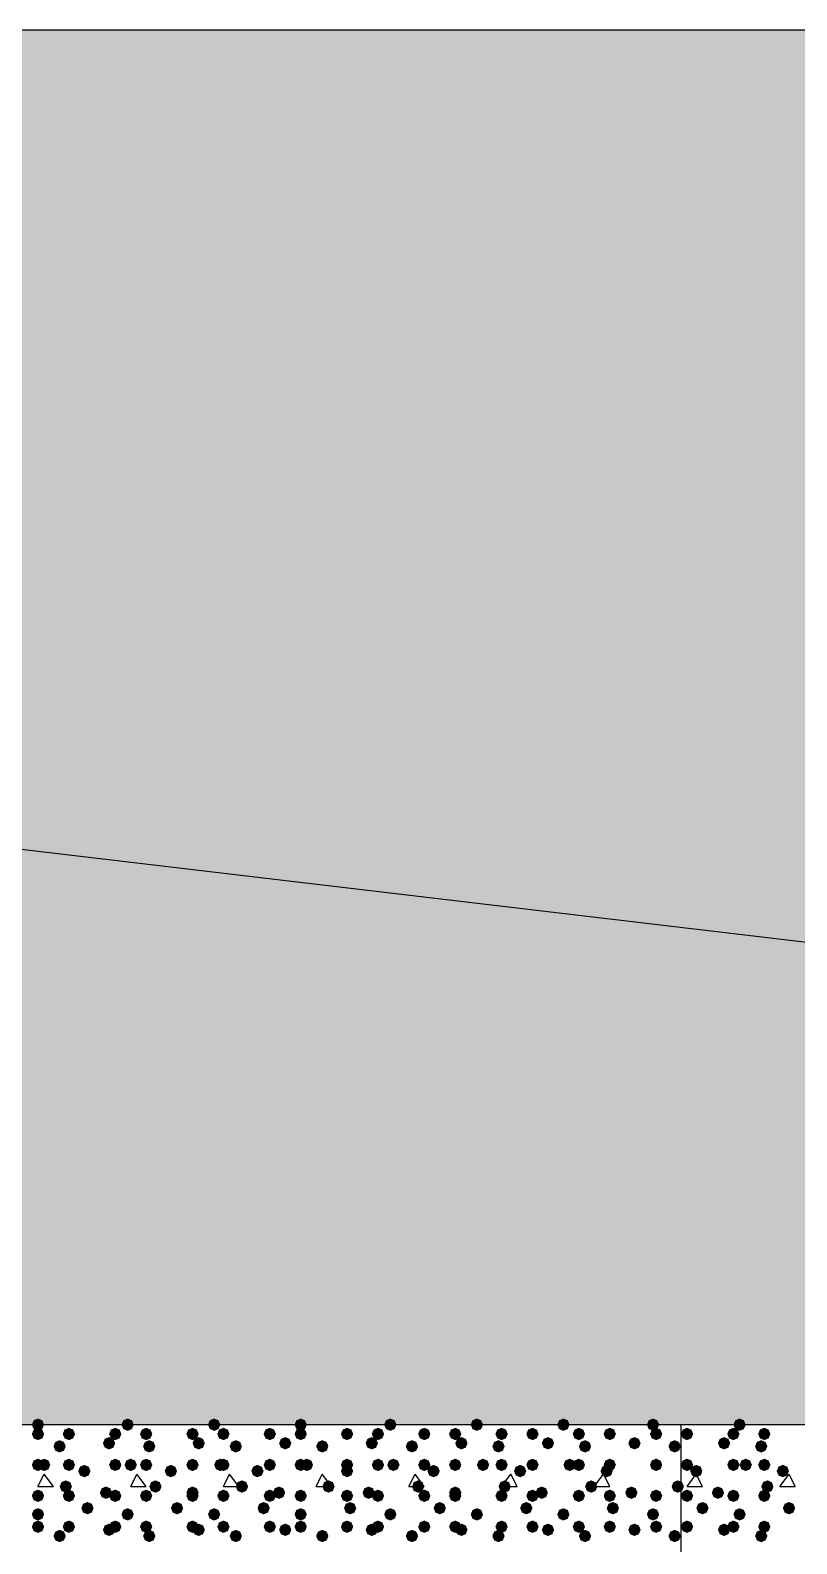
# Model space of a CAD drawing. Header units: millimetres. Extents: x 0 to 420, y 0 to 297.
# Drawn here: x 312.06 to 322.56, y 199.62 to 220.34 of the extents above; entities that cross this region are included whole.
import ezdxf

# ---------------------------------------------------------------- set-up
doc = ezdxf.new("R2010")
doc.units = ezdxf.units.MM
doc.layers.get('0').update_dxf_attribs({"linetype": 'CONTINUOUS'})

msp = doc.modelspace()

# ---------------------------------------------------------------- hatches: boundary and pattern name
at = {"true_color": 0x000008}
h = msp.add_hatch(color=0, dxfattribs=at)
h.paths.add_polyline_path([(378.544667, 220.345), (217.17, 220.345), (378.544667, 201.252667)], flags=0)
h.paths.add_polyline_path([(217.17, 220.345), (378.544667, 201.252667), (217.17, 201.252667)], flags=0)
for points in [[(312.250667, 201.252667), (312.225796, 201.192871), (312.166, 201.168), (312.106204, 201.192871), (312.081333, 201.252667), (312.106204, 201.312462), (312.166, 201.337333), (312.225796, 201.312463)], [(313.478333, 201.252667), (313.453463, 201.192871), (313.393667, 201.168), (313.333871, 201.192871), (313.309, 201.252667), (313.333871, 201.312462), (313.393667, 201.337333), (313.453462, 201.312463)], [(314.663667, 201.252667), (314.638796, 201.192871), (314.579, 201.168), (314.519204, 201.192871), (314.494333, 201.252667), (314.519204, 201.312462), (314.579, 201.337333), (314.638796, 201.312463)], [(315.849, 201.252667), (315.824129, 201.192871), (315.764333, 201.168), (315.704538, 201.192871), (315.679667, 201.252667), (315.704537, 201.312462), (315.764333, 201.337333), (315.824129, 201.312463)], [(317.076667, 201.252667), (317.051796, 201.192871), (316.992, 201.168), (316.932204, 201.192871), (316.907333, 201.252667), (316.932204, 201.312462), (316.992, 201.337333), (317.051796, 201.312463)], [(318.262, 201.252667), (318.237129, 201.192871), (318.177333, 201.168), (318.117538, 201.192871), (318.092667, 201.252667), (318.117537, 201.312462), (318.177333, 201.337333), (318.237129, 201.312463)], [(319.447333, 201.252667), (319.422462, 201.192871), (319.362667, 201.168), (319.302871, 201.192871), (319.278, 201.252667), (319.302871, 201.312462), (319.362667, 201.337333), (319.422462, 201.312463)], [(320.675, 201.252667), (320.650129, 201.192871), (320.590333, 201.168), (320.530538, 201.192871), (320.505667, 201.252667), (320.530537, 201.312462), (320.590333, 201.337333), (320.650129, 201.312463)], [(312.250667, 201.125667), (312.225796, 201.065871), (312.166, 201.041), (312.106204, 201.065871), (312.081333, 201.125667), (312.106204, 201.185462), (312.166, 201.210333), (312.225796, 201.185463)], [(312.547, 200.956333), (312.522129, 200.896537), (312.462333, 200.871667), (312.402537, 200.896537), (312.377667, 200.956333), (312.402537, 201.016129), (312.462333, 201.041), (312.522129, 201.016129)], [(312.674, 201.125667), (312.649129, 201.065871), (312.589333, 201.041), (312.529537, 201.065871), (312.504667, 201.125667), (312.529537, 201.185462), (312.589333, 201.210333), (312.649129, 201.185463)], [(313.224333, 200.998667), (313.199462, 200.938871), (313.139667, 200.914), (313.079871, 200.938871), (313.055, 200.998667), (313.079871, 201.058462), (313.139667, 201.083333), (313.199462, 201.058463)], [(313.309, 201.125667), (313.284129, 201.065871), (313.224333, 201.041), (313.164537, 201.065871), (313.139667, 201.125667), (313.164537, 201.185462), (313.224333, 201.210333), (313.284129, 201.185463)], [(313.732333, 201.125667), (313.707462, 201.065871), (313.647667, 201.041), (313.587871, 201.065871), (313.563, 201.125667), (313.587871, 201.185462), (313.647667, 201.210333), (313.707462, 201.185463)], [(313.774667, 200.956333), (313.749796, 200.896537), (313.69, 200.871667), (313.630204, 200.896537), (313.605333, 200.956333), (313.630204, 201.016129), (313.69, 201.041), (313.749796, 201.016129)], [(314.367333, 201.125667), (314.342462, 201.065871), (314.282667, 201.041), (314.222871, 201.065871), (314.198, 201.125667), (314.222871, 201.185462), (314.282667, 201.210333), (314.342462, 201.185463)], [(314.452, 200.998667), (314.427129, 200.938871), (314.367333, 200.914), (314.307538, 200.938871), (314.282667, 200.998667), (314.307537, 201.058462), (314.367333, 201.083333), (314.427129, 201.058463)], [(314.790667, 201.125667), (314.765796, 201.065871), (314.706, 201.041), (314.646204, 201.065871), (314.621333, 201.125667), (314.646204, 201.185462), (314.706, 201.210333), (314.765796, 201.185463)], [(314.96, 200.956333), (314.935129, 200.896537), (314.875333, 200.871667), (314.815538, 200.896537), (314.790667, 200.956333), (314.815537, 201.016129), (314.875333, 201.041), (314.935129, 201.016129)], [(315.425667, 201.125667), (315.400796, 201.065871), (315.341, 201.041), (315.281204, 201.065871), (315.256333, 201.125667), (315.281204, 201.185462), (315.341, 201.210333), (315.400796, 201.185463)], [(315.637333, 200.998667), (315.612462, 200.938871), (315.552667, 200.914), (315.492871, 200.938871), (315.468, 200.998667), (315.492871, 201.058462), (315.552667, 201.083333), (315.612462, 201.058463)], [(315.849, 201.125667), (315.824129, 201.065871), (315.764333, 201.041), (315.704538, 201.065871), (315.679667, 201.125667), (315.704537, 201.185462), (315.764333, 201.210333), (315.824129, 201.185463)], [(316.145333, 200.956333), (316.120463, 200.896537), (316.060667, 200.871667), (316.000871, 200.896537), (315.976, 200.956333), (316.000871, 201.016129), (316.060667, 201.041), (316.120462, 201.016129)], [(316.484, 201.125667), (316.459129, 201.065871), (316.399333, 201.041), (316.339538, 201.065871), (316.314667, 201.125667), (316.339537, 201.185462), (316.399333, 201.210333), (316.459129, 201.185463)], [(316.822667, 200.998667), (316.797796, 200.938871), (316.738, 200.914), (316.678204, 200.938871), (316.653333, 200.998667), (316.678204, 201.058462), (316.738, 201.083333), (316.797796, 201.058463)], [(316.907333, 201.125667), (316.882462, 201.065871), (316.822667, 201.041), (316.762871, 201.065871), (316.738, 201.125667), (316.762871, 201.185462), (316.822667, 201.210333), (316.882462, 201.185463)], [(317.373, 200.956333), (317.348129, 200.896537), (317.288333, 200.871667), (317.228538, 200.896537), (317.203667, 200.956333), (317.228537, 201.016129), (317.288333, 201.041), (317.348129, 201.016129)], [(317.542333, 201.125667), (317.517462, 201.065871), (317.457667, 201.041), (317.397871, 201.065871), (317.373, 201.125667), (317.397871, 201.185462), (317.457667, 201.210333), (317.517462, 201.185463)], [(317.965667, 201.125667), (317.940796, 201.065871), (317.881, 201.041), (317.821204, 201.065871), (317.796333, 201.125667), (317.821204, 201.185462), (317.881, 201.210333), (317.940796, 201.185463)], [(318.050333, 200.998667), (318.025463, 200.938871), (317.965667, 200.914), (317.905871, 200.938871), (317.881, 200.998667), (317.905871, 201.058462), (317.965667, 201.083333), (318.025462, 201.058463)], [(318.558333, 200.956333), (318.533462, 200.896537), (318.473667, 200.871667), (318.413871, 200.896537), (318.389, 200.956333), (318.413871, 201.016129), (318.473667, 201.041), (318.533462, 201.016129)], [(318.600667, 201.125667), (318.575796, 201.065871), (318.516, 201.041), (318.456204, 201.065871), (318.431333, 201.125667), (318.456204, 201.185462), (318.516, 201.210333), (318.575796, 201.185463)], [(319.024, 201.125667), (318.999129, 201.065871), (318.939333, 201.041), (318.879537, 201.065871), (318.854667, 201.125667), (318.879537, 201.185462), (318.939333, 201.210333), (318.999129, 201.185463)], [(319.235667, 200.998667), (319.210796, 200.938871), (319.151, 200.914), (319.091204, 200.938871), (319.066333, 200.998667), (319.091204, 201.058462), (319.151, 201.083333), (319.210796, 201.058463)], [(319.659, 201.125667), (319.634129, 201.065871), (319.574333, 201.041), (319.514537, 201.065871), (319.489667, 201.125667), (319.514537, 201.185462), (319.574333, 201.210333), (319.634129, 201.185463)], [(319.743667, 200.956333), (319.718796, 200.896537), (319.659, 200.871667), (319.599204, 200.896537), (319.574333, 200.956333), (319.599204, 201.016129), (319.659, 201.041), (319.718796, 201.016129)], [(320.082333, 201.125667), (320.057462, 201.065871), (319.997667, 201.041), (319.937871, 201.065871), (319.913, 201.125667), (319.937871, 201.185462), (319.997667, 201.210333), (320.057462, 201.185463)], [(320.421, 200.998667), (320.396129, 200.938871), (320.336333, 200.914), (320.276538, 200.938871), (320.251667, 200.998667), (320.276537, 201.058462), (320.336333, 201.083333), (320.396129, 201.058463)], [(320.717333, 201.125667), (320.692462, 201.065871), (320.632667, 201.041), (320.572871, 201.065871), (320.548, 201.125667), (320.572871, 201.185462), (320.632667, 201.210333), (320.692462, 201.185463)], [(320.971333, 200.956333), (320.946462, 200.896537), (320.886667, 200.871667), (320.826871, 200.896537), (320.802, 200.956333), (320.826871, 201.016129), (320.886667, 201.041), (320.946462, 201.016129)], [(312.250667, 200.702333), (312.225796, 200.642537), (312.166, 200.617667), (312.106204, 200.642537), (312.081333, 200.702333), (312.106204, 200.762129), (312.166, 200.787), (312.225796, 200.762129)], [(312.335333, 200.702333), (312.310462, 200.642537), (312.250667, 200.617667), (312.190871, 200.642537), (312.166, 200.702333), (312.190871, 200.762129), (312.250667, 200.787), (312.310462, 200.762129)], [(312.674, 200.702333), (312.649129, 200.642537), (312.589333, 200.617667), (312.529537, 200.642537), (312.504667, 200.702333), (312.529537, 200.762129), (312.589333, 200.787), (312.649129, 200.762129)], [(312.885667, 200.617667), (312.860796, 200.557871), (312.801, 200.533), (312.741204, 200.557871), (312.716333, 200.617667), (312.741204, 200.677462), (312.801, 200.702333), (312.860796, 200.677463)], [(313.309, 200.702333), (313.284129, 200.642537), (313.224333, 200.617667), (313.164537, 200.642537), (313.139667, 200.702333), (313.164537, 200.762129), (313.224333, 200.787), (313.284129, 200.762129)], [(313.520667, 200.702333), (313.495796, 200.642537), (313.436, 200.617667), (313.376204, 200.642537), (313.351333, 200.702333), (313.376204, 200.762129), (313.436, 200.787), (313.495796, 200.762129)], [(313.732333, 200.702333), (313.707462, 200.642537), (313.647667, 200.617667), (313.587871, 200.642537), (313.563, 200.702333), (313.587871, 200.762129), (313.647667, 200.787), (313.707462, 200.762129)], [(314.071, 200.617667), (314.046129, 200.557871), (313.986333, 200.533), (313.926537, 200.557871), (313.901667, 200.617667), (313.926537, 200.677462), (313.986333, 200.702333), (314.046129, 200.677463)], [(314.367333, 200.702333), (314.342462, 200.642537), (314.282667, 200.617667), (314.222871, 200.642537), (314.198, 200.702333), (314.222871, 200.762129), (314.282667, 200.787), (314.342462, 200.762129)], [(314.748333, 200.702333), (314.723462, 200.642537), (314.663667, 200.617667), (314.603871, 200.642537), (314.579, 200.702333), (314.603871, 200.762129), (314.663667, 200.787), (314.723462, 200.762129)], [(314.790667, 200.702333), (314.765796, 200.642537), (314.706, 200.617667), (314.646204, 200.642537), (314.621333, 200.702333), (314.646204, 200.762129), (314.706, 200.787), (314.765796, 200.762129)], [(315.256333, 200.617667), (315.231462, 200.557871), (315.171667, 200.533), (315.111871, 200.557871), (315.087, 200.617667), (315.111871, 200.677462), (315.171667, 200.702333), (315.231462, 200.677463)], [(315.425667, 200.702333), (315.400796, 200.642537), (315.341, 200.617667), (315.281204, 200.642537), (315.256333, 200.702333), (315.281204, 200.762129), (315.341, 200.787), (315.400796, 200.762129)], [(315.849, 200.702333), (315.824129, 200.642537), (315.764333, 200.617667), (315.704538, 200.642537), (315.679667, 200.702333), (315.704537, 200.762129), (315.764333, 200.787), (315.824129, 200.762129)], [(315.933667, 200.702333), (315.908796, 200.642537), (315.849, 200.617667), (315.789204, 200.642537), (315.764333, 200.702333), (315.789204, 200.762129), (315.849, 200.787), (315.908796, 200.762129)], [(316.484, 200.702333), (316.459129, 200.642537), (316.399333, 200.617667), (316.339538, 200.642537), (316.314667, 200.702333), (316.339537, 200.762129), (316.399333, 200.787), (316.459129, 200.762129)], [(316.484, 200.617667), (316.459129, 200.557871), (316.399333, 200.533), (316.339538, 200.557871), (316.314667, 200.617667), (316.339537, 200.677462), (316.399333, 200.702333), (316.459129, 200.677463)], [(316.907333, 200.702333), (316.882462, 200.642537), (316.822667, 200.617667), (316.762871, 200.642537), (316.738, 200.702333), (316.762871, 200.762129), (316.822667, 200.787), (316.882462, 200.762129)], [(317.119, 200.702333), (317.094129, 200.642537), (317.034333, 200.617667), (316.974538, 200.642537), (316.949667, 200.702333), (316.974537, 200.762129), (317.034333, 200.787), (317.094129, 200.762129)], [(317.542333, 200.702333), (317.517462, 200.642537), (317.457667, 200.617667), (317.397871, 200.642537), (317.373, 200.702333), (317.397871, 200.762129), (317.457667, 200.787), (317.517462, 200.762129)], [(317.669333, 200.617667), (317.644462, 200.557871), (317.584667, 200.533), (317.524871, 200.557871), (317.5, 200.617667), (317.524871, 200.677462), (317.584667, 200.702333), (317.644462, 200.677463)], [(317.965667, 200.702333), (317.940796, 200.642537), (317.881, 200.617667), (317.821204, 200.642537), (317.796333, 200.702333), (317.821204, 200.762129), (317.881, 200.787), (317.940796, 200.762129)], [(318.346667, 200.702333), (318.321796, 200.642537), (318.262, 200.617667), (318.202204, 200.642537), (318.177333, 200.702333), (318.202204, 200.762129), (318.262, 200.787), (318.321796, 200.762129)], [(318.600667, 200.702333), (318.575796, 200.642537), (318.516, 200.617667), (318.456204, 200.642537), (318.431333, 200.702333), (318.456204, 200.762129), (318.516, 200.787), (318.575796, 200.762129)], [(318.854667, 200.617667), (318.829796, 200.557871), (318.77, 200.533), (318.710204, 200.557871), (318.685333, 200.617667), (318.710204, 200.677462), (318.77, 200.702333), (318.829796, 200.677463)], [(319.024, 200.702333), (318.999129, 200.642537), (318.939333, 200.617667), (318.879537, 200.642537), (318.854667, 200.702333), (318.879537, 200.762129), (318.939333, 200.787), (318.999129, 200.762129)], [(319.532, 200.702333), (319.507129, 200.642537), (319.447333, 200.617667), (319.387538, 200.642537), (319.362667, 200.702333), (319.387537, 200.762129), (319.447333, 200.787), (319.507129, 200.762129)], [(319.659, 200.702333), (319.634129, 200.642537), (319.574333, 200.617667), (319.514537, 200.642537), (319.489667, 200.702333), (319.514537, 200.762129), (319.574333, 200.787), (319.634129, 200.762129)], [(320.04, 200.617667), (320.015129, 200.557871), (319.955333, 200.533), (319.895538, 200.557871), (319.870667, 200.617667), (319.895537, 200.677462), (319.955333, 200.702333), (320.015129, 200.677463)], [(320.082333, 200.702333), (320.057462, 200.642537), (319.997667, 200.617667), (319.937871, 200.642537), (319.913, 200.702333), (319.937871, 200.762129), (319.997667, 200.787), (320.057462, 200.762129)], [(320.717333, 200.702333), (320.692462, 200.642537), (320.632667, 200.617667), (320.572871, 200.642537), (320.548, 200.702333), (320.572871, 200.762129), (320.632667, 200.787), (320.692462, 200.762129)], [(320.717333, 200.702333), (320.692462, 200.642537), (320.632667, 200.617667), (320.572871, 200.642537), (320.548, 200.702333), (320.572871, 200.762129), (320.632667, 200.787), (320.692462, 200.762129)], [(312.631667, 200.406), (312.606796, 200.346204), (312.547, 200.321333), (312.487204, 200.346204), (312.462333, 200.406), (312.487204, 200.465796), (312.547, 200.490667), (312.606796, 200.465796)], [(313.182, 200.321333), (313.157129, 200.261537), (313.097333, 200.236667), (313.037537, 200.261537), (313.012667, 200.321333), (313.037537, 200.381129), (313.097333, 200.406), (313.157129, 200.381129)], [(313.859333, 200.406), (313.834462, 200.346204), (313.774667, 200.321333), (313.714871, 200.346204), (313.69, 200.406), (313.714871, 200.465796), (313.774667, 200.490667), (313.834462, 200.465796)], [(314.367333, 200.321333), (314.342462, 200.261537), (314.282667, 200.236667), (314.222871, 200.261537), (314.198, 200.321333), (314.222871, 200.381129), (314.282667, 200.406), (314.342462, 200.381129)], [(315.044667, 200.406), (315.019796, 200.346204), (314.96, 200.321333), (314.900204, 200.346204), (314.875333, 200.406), (314.900204, 200.465796), (314.96, 200.490667), (315.019796, 200.465796)], [(315.552667, 200.321333), (315.527796, 200.261537), (315.468, 200.236667), (315.408204, 200.261537), (315.383333, 200.321333), (315.408204, 200.381129), (315.468, 200.406), (315.527796, 200.381129)], [(316.23, 200.406), (316.205129, 200.346204), (316.145333, 200.321333), (316.085537, 200.346204), (316.060667, 200.406), (316.085537, 200.465796), (316.145333, 200.490667), (316.205129, 200.465796)], [(316.780333, 200.321333), (316.755463, 200.261537), (316.695667, 200.236667), (316.635871, 200.261537), (316.611, 200.321333), (316.635871, 200.381129), (316.695667, 200.406), (316.755462, 200.381129)], [(317.457667, 200.406), (317.432796, 200.346204), (317.373, 200.321333), (317.313204, 200.346204), (317.288333, 200.406), (317.313204, 200.465796), (317.373, 200.490667), (317.432796, 200.465796)], [(317.965667, 200.321333), (317.940796, 200.261537), (317.881, 200.236667), (317.821204, 200.261537), (317.796333, 200.321333), (317.821204, 200.381129), (317.881, 200.406), (317.940796, 200.381129)], [(318.643, 200.406), (318.618129, 200.346204), (318.558333, 200.321333), (318.498538, 200.346204), (318.473667, 200.406), (318.498537, 200.465796), (318.558333, 200.490667), (318.618129, 200.465796)], [(319.151, 200.321333), (319.126129, 200.261537), (319.066333, 200.236667), (319.006537, 200.261537), (318.981667, 200.321333), (319.006537, 200.381129), (319.066333, 200.406), (319.126129, 200.381129)], [(319.828333, 200.406), (319.803463, 200.346204), (319.743667, 200.321333), (319.683871, 200.346204), (319.659, 200.406), (319.683871, 200.465796), (319.743667, 200.490667), (319.803462, 200.465796)], [(320.378667, 200.321333), (320.353796, 200.261537), (320.294, 200.236667), (320.234204, 200.261537), (320.209333, 200.321333), (320.234204, 200.381129), (320.294, 200.406), (320.353796, 200.381129)], [(321.013667, 200.406), (320.988796, 200.346204), (320.929, 200.321333), (320.869204, 200.346204), (320.844333, 200.406), (320.869204, 200.465796), (320.929, 200.490667), (320.988796, 200.465796)], [(312.250667, 200.279), (312.225796, 200.219204), (312.166, 200.194333), (312.106204, 200.219204), (312.081333, 200.279), (312.106204, 200.338796), (312.166, 200.363667), (312.225796, 200.338796)], [(312.674, 200.279), (312.649129, 200.219204), (312.589333, 200.194333), (312.529537, 200.219204), (312.504667, 200.279), (312.529537, 200.338796), (312.589333, 200.363667), (312.649129, 200.338796)], [(312.928, 200.109667), (312.903129, 200.049871), (312.843333, 200.025), (312.783537, 200.049871), (312.758667, 200.109667), (312.783537, 200.169462), (312.843333, 200.194333), (312.903129, 200.169463)], [(313.309, 200.279), (313.284129, 200.219204), (313.224333, 200.194333), (313.164537, 200.219204), (313.139667, 200.279), (313.164537, 200.338796), (313.224333, 200.363667), (313.284129, 200.338796)], [(313.732333, 200.279), (313.707462, 200.219204), (313.647667, 200.194333), (313.587871, 200.219204), (313.563, 200.279), (313.587871, 200.338796), (313.647667, 200.363667), (313.707462, 200.338796)], [(314.155667, 200.109667), (314.130796, 200.049871), (314.071, 200.025), (314.011204, 200.049871), (313.986333, 200.109667), (314.011204, 200.169462), (314.071, 200.194333), (314.130796, 200.169463)], [(314.367333, 200.279), (314.342462, 200.219204), (314.282667, 200.194333), (314.222871, 200.219204), (314.198, 200.279), (314.222871, 200.338796), (314.282667, 200.363667), (314.342462, 200.338796)], [(314.790667, 200.279), (314.765796, 200.219204), (314.706, 200.194333), (314.646204, 200.219204), (314.621333, 200.279), (314.646204, 200.338796), (314.706, 200.363667), (314.765796, 200.338796)], [(315.341, 200.109667), (315.316129, 200.049871), (315.256333, 200.025), (315.196537, 200.049871), (315.171667, 200.109667), (315.196537, 200.169462), (315.256333, 200.194333), (315.316129, 200.169463)], [(315.425667, 200.279), (315.400796, 200.219204), (315.341, 200.194333), (315.281204, 200.219204), (315.256333, 200.279), (315.281204, 200.338796), (315.341, 200.363667), (315.400796, 200.338796)], [(315.849, 200.279), (315.824129, 200.219204), (315.764333, 200.194333), (315.704538, 200.219204), (315.679667, 200.279), (315.704537, 200.338796), (315.764333, 200.363667), (315.824129, 200.338796)], [(316.484, 200.279), (316.459129, 200.219204), (316.399333, 200.194333), (316.339538, 200.219204), (316.314667, 200.279), (316.339537, 200.338796), (316.399333, 200.363667), (316.459129, 200.338796)], [(316.526333, 200.109667), (316.501463, 200.049871), (316.441667, 200.025), (316.381871, 200.049871), (316.357, 200.109667), (316.381871, 200.169462), (316.441667, 200.194333), (316.501462, 200.169463)], [(316.907333, 200.279), (316.882462, 200.219204), (316.822667, 200.194333), (316.762871, 200.219204), (316.738, 200.279), (316.762871, 200.338796), (316.822667, 200.363667), (316.882462, 200.338796)], [(317.542333, 200.279), (317.517462, 200.219204), (317.457667, 200.194333), (317.397871, 200.219204), (317.373, 200.279), (317.397871, 200.338796), (317.457667, 200.363667), (317.517462, 200.338796)], [(317.754, 200.109667), (317.729129, 200.049871), (317.669333, 200.025), (317.609537, 200.049871), (317.584667, 200.109667), (317.609537, 200.169462), (317.669333, 200.194333), (317.729129, 200.169463)], [(317.965667, 200.279), (317.940796, 200.219204), (317.881, 200.194333), (317.821204, 200.219204), (317.796333, 200.279), (317.821204, 200.338796), (317.881, 200.363667), (317.940796, 200.338796)], [(318.600667, 200.279), (318.575796, 200.219204), (318.516, 200.194333), (318.456204, 200.219204), (318.431333, 200.279), (318.456204, 200.338796), (318.516, 200.363667), (318.575796, 200.338796)], [(318.939333, 200.109667), (318.914462, 200.049871), (318.854667, 200.025), (318.794871, 200.049871), (318.77, 200.109667), (318.794871, 200.169462), (318.854667, 200.194333), (318.914462, 200.169463)], [(319.024, 200.279), (318.999129, 200.219204), (318.939333, 200.194333), (318.879537, 200.219204), (318.854667, 200.279), (318.879537, 200.338796), (318.939333, 200.363667), (318.999129, 200.338796)], [(319.659, 200.279), (319.634129, 200.219204), (319.574333, 200.194333), (319.514537, 200.219204), (319.489667, 200.279), (319.514537, 200.338796), (319.574333, 200.363667), (319.634129, 200.338796)], [(320.082333, 200.279), (320.057462, 200.219204), (319.997667, 200.194333), (319.937871, 200.219204), (319.913, 200.279), (319.937871, 200.338796), (319.997667, 200.363667), (320.057462, 200.338796)], [(320.124667, 200.109667), (320.099796, 200.049871), (320.04, 200.025), (319.980204, 200.049871), (319.955333, 200.109667), (319.980204, 200.169462), (320.04, 200.194333), (320.099796, 200.169463)], [(320.717333, 200.279), (320.692462, 200.219204), (320.632667, 200.194333), (320.572871, 200.219204), (320.548, 200.279), (320.572871, 200.338796), (320.632667, 200.363667), (320.692462, 200.338796)], [(312.250667, 200.025), (312.225796, 199.965204), (312.166, 199.940333), (312.106204, 199.965204), (312.081333, 200.025), (312.106204, 200.084796), (312.166, 200.109667), (312.225796, 200.084796)], [(313.478333, 200.025), (313.453463, 199.965204), (313.393667, 199.940333), (313.333871, 199.965204), (313.309, 200.025), (313.333871, 200.084796), (313.393667, 200.109667), (313.453462, 200.084796)], [(314.663667, 200.025), (314.638796, 199.965204), (314.579, 199.940333), (314.519204, 199.965204), (314.494333, 200.025), (314.519204, 200.084796), (314.579, 200.109667), (314.638796, 200.084796)], [(315.849, 200.025), (315.824129, 199.965204), (315.764333, 199.940333), (315.704538, 199.965204), (315.679667, 200.025), (315.704537, 200.084796), (315.764333, 200.109667), (315.824129, 200.084796)], [(317.076667, 200.025), (317.051796, 199.965204), (316.992, 199.940333), (316.932204, 199.965204), (316.907333, 200.025), (316.932204, 200.084796), (316.992, 200.109667), (317.051796, 200.084796)], [(318.262, 200.025), (318.237129, 199.965204), (318.177333, 199.940333), (318.117538, 199.965204), (318.092667, 200.025), (318.117537, 200.084796), (318.177333, 200.109667), (318.237129, 200.084796)], [(319.447333, 200.025), (319.422462, 199.965204), (319.362667, 199.940333), (319.302871, 199.965204), (319.278, 200.025), (319.302871, 200.084796), (319.362667, 200.109667), (319.422462, 200.084796)], [(320.675, 200.025), (320.650129, 199.965204), (320.590333, 199.940333), (320.530538, 199.965204), (320.505667, 200.025), (320.530537, 200.084796), (320.590333, 200.109667), (320.650129, 200.084796)], [(312.250667, 199.855667), (312.225796, 199.795871), (312.166, 199.771), (312.106204, 199.795871), (312.081333, 199.855667), (312.106204, 199.915462), (312.166, 199.940333), (312.225796, 199.915463)], [(312.547, 199.728667), (312.522129, 199.668871), (312.462333, 199.644), (312.402537, 199.668871), (312.377667, 199.728667), (312.402537, 199.788462), (312.462333, 199.813333), (312.522129, 199.788463)], [(312.674, 199.855667), (312.649129, 199.795871), (312.589333, 199.771), (312.529537, 199.795871), (312.504667, 199.855667), (312.529537, 199.915462), (312.589333, 199.940333), (312.649129, 199.915463)], [(313.224333, 199.813333), (313.199462, 199.753537), (313.139667, 199.728667), (313.079871, 199.753537), (313.055, 199.813333), (313.079871, 199.873129), (313.139667, 199.898), (313.199462, 199.873129)], [(313.309, 199.855667), (313.284129, 199.795871), (313.224333, 199.771), (313.164537, 199.795871), (313.139667, 199.855667), (313.164537, 199.915462), (313.224333, 199.940333), (313.284129, 199.915463)], [(313.732333, 199.855667), (313.707462, 199.795871), (313.647667, 199.771), (313.587871, 199.795871), (313.563, 199.855667), (313.587871, 199.915462), (313.647667, 199.940333), (313.707462, 199.915463)], [(313.774667, 199.728667), (313.749796, 199.668871), (313.69, 199.644), (313.630204, 199.668871), (313.605333, 199.728667), (313.630204, 199.788462), (313.69, 199.813333), (313.749796, 199.788463)], [(314.367333, 199.855667), (314.342462, 199.795871), (314.282667, 199.771), (314.222871, 199.795871), (314.198, 199.855667), (314.222871, 199.915462), (314.282667, 199.940333), (314.342462, 199.915463)], [(314.452, 199.813333), (314.427129, 199.753537), (314.367333, 199.728667), (314.307538, 199.753537), (314.282667, 199.813333), (314.307537, 199.873129), (314.367333, 199.898), (314.427129, 199.873129)], [(314.790667, 199.855667), (314.765796, 199.795871), (314.706, 199.771), (314.646204, 199.795871), (314.621333, 199.855667), (314.646204, 199.915462), (314.706, 199.940333), (314.765796, 199.915463)], [(314.96, 199.728667), (314.935129, 199.668871), (314.875333, 199.644), (314.815538, 199.668871), (314.790667, 199.728667), (314.815537, 199.788462), (314.875333, 199.813333), (314.935129, 199.788463)], [(315.425667, 199.855667), (315.400796, 199.795871), (315.341, 199.771), (315.281204, 199.795871), (315.256333, 199.855667), (315.281204, 199.915462), (315.341, 199.940333), (315.400796, 199.915463)], [(315.637333, 199.813333), (315.612462, 199.753537), (315.552667, 199.728667), (315.492871, 199.753537), (315.468, 199.813333), (315.492871, 199.873129), (315.552667, 199.898), (315.612462, 199.873129)], [(315.849, 199.855667), (315.824129, 199.795871), (315.764333, 199.771), (315.704538, 199.795871), (315.679667, 199.855667), (315.704537, 199.915462), (315.764333, 199.940333), (315.824129, 199.915463)], [(316.145333, 199.728667), (316.120463, 199.668871), (316.060667, 199.644), (316.000871, 199.668871), (315.976, 199.728667), (316.000871, 199.788462), (316.060667, 199.813333), (316.120462, 199.788463)], [(316.484, 199.855667), (316.459129, 199.795871), (316.399333, 199.771), (316.339538, 199.795871), (316.314667, 199.855667), (316.339537, 199.915462), (316.399333, 199.940333), (316.459129, 199.915463)], [(316.822667, 199.813333), (316.797796, 199.753537), (316.738, 199.728667), (316.678204, 199.753537), (316.653333, 199.813333), (316.678204, 199.873129), (316.738, 199.898), (316.797796, 199.873129)], [(316.907333, 199.855667), (316.882462, 199.795871), (316.822667, 199.771), (316.762871, 199.795871), (316.738, 199.855667), (316.762871, 199.915462), (316.822667, 199.940333), (316.882462, 199.915463)], [(317.373, 199.728667), (317.348129, 199.668871), (317.288333, 199.644), (317.228538, 199.668871), (317.203667, 199.728667), (317.228537, 199.788462), (317.288333, 199.813333), (317.348129, 199.788463)], [(317.542333, 199.855667), (317.517462, 199.795871), (317.457667, 199.771), (317.397871, 199.795871), (317.373, 199.855667), (317.397871, 199.915462), (317.457667, 199.940333), (317.517462, 199.915463)], [(317.965667, 199.855667), (317.940796, 199.795871), (317.881, 199.771), (317.821204, 199.795871), (317.796333, 199.855667), (317.821204, 199.915462), (317.881, 199.940333), (317.940796, 199.915463)], [(318.050333, 199.813333), (318.025463, 199.753537), (317.965667, 199.728667), (317.905871, 199.753537), (317.881, 199.813333), (317.905871, 199.873129), (317.965667, 199.898), (318.025462, 199.873129)], [(318.558333, 199.728667), (318.533462, 199.668871), (318.473667, 199.644), (318.413871, 199.668871), (318.389, 199.728667), (318.413871, 199.788462), (318.473667, 199.813333), (318.533462, 199.788463)], [(318.600667, 199.855667), (318.575796, 199.795871), (318.516, 199.771), (318.456204, 199.795871), (318.431333, 199.855667), (318.456204, 199.915462), (318.516, 199.940333), (318.575796, 199.915463)], [(319.024, 199.855667), (318.999129, 199.795871), (318.939333, 199.771), (318.879537, 199.795871), (318.854667, 199.855667), (318.879537, 199.915462), (318.939333, 199.940333), (318.999129, 199.915463)], [(319.235667, 199.813333), (319.210796, 199.753537), (319.151, 199.728667), (319.091204, 199.753537), (319.066333, 199.813333), (319.091204, 199.873129), (319.151, 199.898), (319.210796, 199.873129)], [(319.659, 199.855667), (319.634129, 199.795871), (319.574333, 199.771), (319.514537, 199.795871), (319.489667, 199.855667), (319.514537, 199.915462), (319.574333, 199.940333), (319.634129, 199.915463)], [(319.743667, 199.728667), (319.718796, 199.668871), (319.659, 199.644), (319.599204, 199.668871), (319.574333, 199.728667), (319.599204, 199.788462), (319.659, 199.813333), (319.718796, 199.788463)], [(320.082333, 199.855667), (320.057462, 199.795871), (319.997667, 199.771), (319.937871, 199.795871), (319.913, 199.855667), (319.937871, 199.915462), (319.997667, 199.940333), (320.057462, 199.915463)], [(320.421, 199.813333), (320.396129, 199.753537), (320.336333, 199.728667), (320.276538, 199.753537), (320.251667, 199.813333), (320.276537, 199.873129), (320.336333, 199.898), (320.396129, 199.873129)], [(320.717333, 199.855667), (320.692462, 199.795871), (320.632667, 199.771), (320.572871, 199.795871), (320.548, 199.855667), (320.572871, 199.915462), (320.632667, 199.940333), (320.692462, 199.915463)], [(320.971333, 199.728667), (320.946462, 199.668871), (320.886667, 199.644), (320.826871, 199.668871), (320.802, 199.728667), (320.826871, 199.788462), (320.886667, 199.813333), (320.946462, 199.788463)]]:
    msp.add_hatch(color=0, dxfattribs=at).paths.add_polyline_path(points, flags=0)
at = {"true_color": 0x000007}
for points in [[(321.860333, 201.252667), (321.835462, 201.192871), (321.775667, 201.168), (321.715871, 201.192871), (321.691, 201.252667), (321.715871, 201.312462), (321.775667, 201.337333), (321.835462, 201.312463)], [(321.140667, 201.125667), (321.115796, 201.065871), (321.056, 201.041), (320.996204, 201.065871), (320.971333, 201.125667), (320.996204, 201.185462), (321.056, 201.210333), (321.115796, 201.185463)], [(321.648667, 200.998667), (321.623796, 200.938871), (321.564, 200.914), (321.504204, 200.938871), (321.479333, 200.998667), (321.504204, 201.058462), (321.564, 201.083333), (321.623796, 201.058463)], [(321.775667, 201.125667), (321.750796, 201.065871), (321.691, 201.041), (321.631204, 201.065871), (321.606333, 201.125667), (321.631204, 201.185462), (321.691, 201.210333), (321.750796, 201.185463)], [(322.156667, 200.956333), (322.131796, 200.896537), (322.072, 200.871667), (322.012204, 200.896537), (321.987333, 200.956333), (322.012204, 201.016129), (322.072, 201.041), (322.131796, 201.016129)], [(322.199, 201.125667), (322.174129, 201.065871), (322.114333, 201.041), (322.054537, 201.065871), (322.029667, 201.125667), (322.054537, 201.185462), (322.114333, 201.210333), (322.174129, 201.185463)], [(321.140667, 200.702333), (321.115796, 200.642537), (321.056, 200.617667), (320.996204, 200.642537), (320.971333, 200.702333), (320.996204, 200.762129), (321.056, 200.787), (321.115796, 200.762129)], [(321.267667, 200.617667), (321.242796, 200.557871), (321.183, 200.533), (321.123204, 200.557871), (321.098333, 200.617667), (321.123204, 200.677462), (321.183, 200.702333), (321.242796, 200.677463)], [(321.775667, 200.702333), (321.750796, 200.642537), (321.691, 200.617667), (321.631204, 200.642537), (321.606333, 200.702333), (321.631204, 200.762129), (321.691, 200.787), (321.750796, 200.762129)], [(321.945, 200.702333), (321.920129, 200.642537), (321.860333, 200.617667), (321.800538, 200.642537), (321.775667, 200.702333), (321.800537, 200.762129), (321.860333, 200.787), (321.920129, 200.762129)], [(322.199, 200.702333), (322.174129, 200.642537), (322.114333, 200.617667), (322.054537, 200.642537), (322.029667, 200.702333), (322.054537, 200.762129), (322.114333, 200.787), (322.174129, 200.762129)], [(322.453, 200.617667), (322.428129, 200.557871), (322.368333, 200.533), (322.308538, 200.557871), (322.283667, 200.617667), (322.308537, 200.677462), (322.368333, 200.702333), (322.428129, 200.677463)], [(321.564, 200.321333), (321.539129, 200.261537), (321.479333, 200.236667), (321.419537, 200.261537), (321.394667, 200.321333), (321.419537, 200.381129), (321.479333, 200.406), (321.539129, 200.381129)], [(322.241333, 200.406), (322.216462, 200.346204), (322.156667, 200.321333), (322.096871, 200.346204), (322.072, 200.406), (322.096871, 200.465796), (322.156667, 200.490667), (322.216462, 200.465796)], [(321.140667, 200.279), (321.115796, 200.219204), (321.056, 200.194333), (320.996204, 200.219204), (320.971333, 200.279), (320.996204, 200.338796), (321.056, 200.363667), (321.115796, 200.338796)], [(321.352333, 200.109667), (321.327462, 200.049871), (321.267667, 200.025), (321.207871, 200.049871), (321.183, 200.109667), (321.207871, 200.169462), (321.267667, 200.194333), (321.327462, 200.169463)], [(321.775667, 200.279), (321.750796, 200.219204), (321.691, 200.194333), (321.631204, 200.219204), (321.606333, 200.279), (321.631204, 200.338796), (321.691, 200.363667), (321.750796, 200.338796)], [(322.199, 200.279), (322.174129, 200.219204), (322.114333, 200.194333), (322.054537, 200.219204), (322.029667, 200.279), (322.054537, 200.338796), (322.114333, 200.363667), (322.174129, 200.338796)], [(322.537667, 200.109667), (322.512796, 200.049871), (322.453, 200.025), (322.393204, 200.049871), (322.368333, 200.109667), (322.393204, 200.169462), (322.453, 200.194333), (322.512796, 200.169463)], [(321.860333, 200.025), (321.835462, 199.965204), (321.775667, 199.940333), (321.715871, 199.965204), (321.691, 200.025), (321.715871, 200.084796), (321.775667, 200.109667), (321.835462, 200.084796)], [(321.140667, 199.855667), (321.115796, 199.795871), (321.056, 199.771), (320.996204, 199.795871), (320.971333, 199.855667), (320.996204, 199.915462), (321.056, 199.940333), (321.115796, 199.915463)], [(321.648667, 199.813333), (321.623796, 199.753537), (321.564, 199.728667), (321.504204, 199.753537), (321.479333, 199.813333), (321.504204, 199.873129), (321.564, 199.898), (321.623796, 199.873129)], [(321.775667, 199.855667), (321.750796, 199.795871), (321.691, 199.771), (321.631204, 199.795871), (321.606333, 199.855667), (321.631204, 199.915462), (321.691, 199.940333), (321.750796, 199.915463)], [(322.156667, 199.728667), (322.131796, 199.668871), (322.072, 199.644), (322.012204, 199.668871), (321.987333, 199.728667), (322.012204, 199.788462), (322.072, 199.813333), (322.131796, 199.788463)], [(322.199, 199.855667), (322.174129, 199.795871), (322.114333, 199.771), (322.054537, 199.795871), (322.029667, 199.855667), (322.054537, 199.915462), (322.114333, 199.940333), (322.174129, 199.915463)]]:
    msp.add_hatch(color=0, dxfattribs=at).paths.add_polyline_path(points, flags=0)

# ---------------------------------------------------------------- linework, layer by layer
at = {"color": 0, "true_color": 0x000007}
for points in [[(31.369, 201.252667), (31.369, 177.927), (379.603, 177.927), (379.603, 201.252667), (217.17, 201.252667), (217.17, 222.461667), (193.844333, 222.461667), (193.844333, 201.252667)], [(31.369, 201.252667), (31.369, 177.927), (379.603, 177.927), (379.603, 201.252667), (217.17, 201.252667), (217.17, 222.461667), (193.844333, 222.461667), (193.844333, 201.252667)], [(320.971333, 201.252667), (320.971333, 199.136), (323.088, 199.136), (323.088, 201.252667)]]:
    msp.add_lwpolyline(points, close=True, dxfattribs=at)
at = {"color": 0, "true_color": 0x000008}
for points in [[(378.544667, 220.345), (217.17, 220.345), (378.544667, 201.252667)], [(217.17, 220.345), (378.544667, 201.252667), (217.17, 201.252667)]]:
    msp.add_lwpolyline(points, close=True, dxfattribs=at)
at = {"color": 0, "true_color": 0x000007}
for points in [[(320.971333, 201.252667), (301.921333, 201.252667)], [(321.056, 200.406), (321.183, 200.575333)], [(321.056, 200.406), (321.267667, 200.406)], [(321.267667, 200.406), (321.183, 200.575333)], [(322.326, 200.406), (322.453, 200.575333)], [(322.326, 200.406), (322.537667, 200.406)], [(322.537667, 200.406), (322.453, 200.575333)]]:
    msp.add_lwpolyline(points, dxfattribs=at)
at = {"color": 0, "true_color": 0x000008}
for points in [[(312.166, 200.406), (312.250667, 200.575333)], [(312.166, 200.406), (312.377667, 200.406)], [(312.377667, 200.406), (312.250667, 200.575333)], [(313.436, 200.406), (313.520667, 200.575333)], [(313.436, 200.406), (313.647667, 200.406)], [(313.647667, 200.406), (313.520667, 200.575333)], [(314.706, 200.406), (314.790667, 200.575333)], [(314.706, 200.406), (314.917667, 200.406)], [(314.917667, 200.406), (314.790667, 200.575333)], [(315.976, 200.406), (316.060667, 200.575333)], [(315.976, 200.406), (316.187667, 200.406)], [(316.187667, 200.406), (316.060667, 200.575333)], [(317.246, 200.406), (317.330667, 200.575333)], [(317.246, 200.406), (317.457667, 200.406)], [(317.457667, 200.406), (317.330667, 200.575333)], [(318.516, 200.406), (318.643, 200.575333)], [(318.516, 200.406), (318.727667, 200.406)], [(318.727667, 200.406), (318.643, 200.575333)], [(319.786, 200.406), (319.913, 200.575333)], [(319.786, 200.406), (319.997667, 200.406)], [(319.997667, 200.406), (319.913, 200.575333)]]:
    msp.add_lwpolyline(points, dxfattribs=at)

doc.saveas('drawing.dxf')
